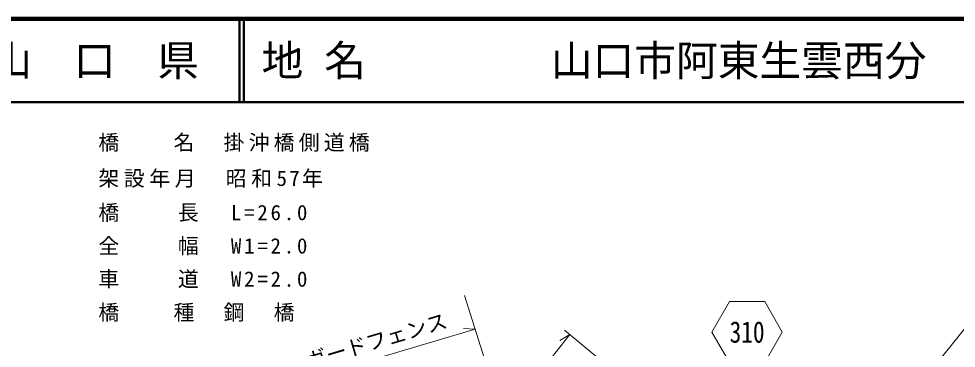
# Model space of a CAD drawing. Units: millimetres, scale not verified. Extents: x 40000 to 680000, y 20000 to 380000.
# Drawn here: x 341287 to 453594, y 340560 to 380000 of the extents above; entities that cross this region are included whole.
import ezdxf
from ezdxf.enums import TextEntityAlignment as Align

# ---------------------------------------------------------------- set-up
doc = ezdxf.new("R2010")
doc.units = ezdxf.units.MM
doc.header["$LTSCALE"] = 1000
for name, color, linetype, lineweight in [('M-STR-HTXT', 7, 'Continuous', 13), ('M-STR-STRC', 7, 'Continuous', 13), ('M-TTL', 2, 'Continuous', 140), ('M-TTL-LINE', 7, 'Continuous', 50)]:
    doc.layers.add(name, color=color, linetype=linetype, lineweight=lineweight)
doc.layers.add('M-TTL-TXT', color=7, linetype='Continuous')
doc.styles.add('ＭＳ ゴシック', font='')
doc.styles.get('ＭＳ ゴシック').set_extended_font_data('MS Gothic')

msp = doc.modelspace()

# ---------------------------------------------------------------- linework, layer by layer
at = {"layer": 'M-STR-HTXT'}
for p, q in [((397099, 339276), (394680, 346860)), ((373699, 336259), (395964, 342836)), ((395964, 342836), (394583, 342921)), ((418101, 333298), (406676, 342710)), ((418607, 298261), (454585, 342886)), ((391780, 322535), (407299, 342197)), ((407299, 342197), (406123, 341469))]:
    msp.add_line(p, q, dxfattribs=at)
at = {"layer": 'M-STR-STRC'}
msp.add_lwpolyline([(432751, 342503), (430644, 346151), (426432, 346151), (424326, 342503), (426432, 338855), (430644, 338855)], close=True, dxfattribs=at)
at = {"layer": 'M-TTL'}
msp.add_line((680000, 380000), (40000, 380000), dxfattribs=at)
at = {"layer": 'M-TTL-LINE'}
for p, q in [((367750, 380000), (367750, 370000)), ((368250, 380000), (368250, 370000)), ((40000, 370000), (680000, 370000))]:
    msp.add_line(p, q, dxfattribs=at)

# ---------------------------------------------------------------- texts
at = {"layer": 'M-STR-HTXT', "style": 'ＭＳ ゴシック'}
msp.add_text('ガードフェンス', height=1833, rotation=16.523, dxfattribs=at).set_placement((384547, 340046), align=Align.BOTTOM_CENTER)
at = {"layer": 'M-STR-HTXT', "char_height": 1833, "attachment_point": 7, "style": 'ＭＳ ゴシック'}
for s, insert in [('\\T1.2;橋\u3000\u3000名\u3000掛沖橋側道橋', (350824, 364074)), ('\\T1.22;架設年月\u3000昭和57年', (350824, 359778)), ('\\T1.27;橋\u3000\u3000長\u3000L=26.0', (350824, 355680)), ('\\T1.27;全\u3000\u3000幅\u3000W1=2.0', (350824, 351700)), ('\\T1.27;車\u3000\u3000道\u3000W2=2.0', (350824, 347720)), ('\\T1.2;橋\u3000\u3000種\u3000鋼\u3000橋', (350824, 343740))]:
    msp.add_mtext(s, dxfattribs=dict(at, insert=insert))
at = {"layer": 'M-STR-STRC', "style": 'ＭＳ ゴシック', "width": 0.8}
msp.add_text('310', height=2566, dxfattribs=at).set_placement((428538, 342503), align=Align.MIDDLE_CENTER)
at = {"layer": 'M-TTL-TXT', "style": 'ＭＳ ゴシック'}
for s, p in [('地 名', (370380, 375000)), ('山口市阿東生雲西分', (405024, 375000))]:
    msp.add_text(s, height=3666, dxfattribs=at).set_placement(p, align=Align.MIDDLE_LEFT)
msp.add_text('山\u3000口\u3000県', height=3666, dxfattribs=at).set_placement((350375, 375000), align=Align.MIDDLE_CENTER)

doc.saveas('drawing.dxf')
